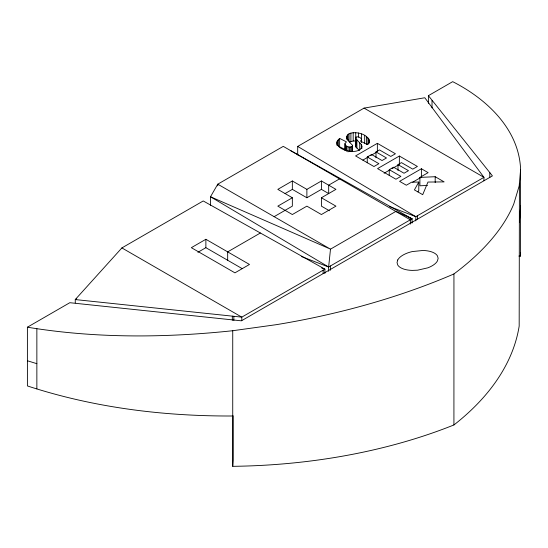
<?xml version="1.0" encoding="UTF-8"?>
<svg xmlns="http://www.w3.org/2000/svg" width="548" height="548" viewBox="0 0 548 548"><rect width="100%" height="100%" fill="white"/><g stroke="black" fill="none" stroke-linecap="round" stroke-linejoin="round"><path stroke-width="0.82" d="M428.392 103.339L428.399 95.674L452.689 81.659C486.151 98.647 518.435 128.492 520.545 168.263L520.6 256.094L518.888 256.074M361.31 141.781L361.509 139.213C360.557 137.192 357.317 135.931 355.494 137.514L355.81 138.685L361.283 144.514L361.838 146.097L361.646 147.515C357.097 156.735 328.581 148.207 339.63 138.391L346.439 141.857L344.911 143.72C345.103 146.891 350.316 148.172 352.426 146.069L352.583 145.336C349.24 142.206 342.849 135.096 350.905 133.109C357.632 131.499 369.571 134.63 369.585 142.912M519.415 183.21L519.175 326.081A340.39 196.52 0 0 1 453.922 424.953A402.246 232.236 0 0 1 238.072 466.238L232.736 466.341L233.133 460.135L233.133 415.761M519.415 222.05L520.6 205.747M520.6 169.695L519.175 185.984L513.777 203.945A337.267 157.454 -8.1 0 1 453.943 273.932L453.922 424.953M328.629 271.267L328.629 267.006L330.492 249.148L395.889 211.391L412.062 218.803L412.062 223.07M359.145 150.33L355.419 146.371L355.494 137.514M369.585 141.233L368.414 143.418L367.153 144.514L360.433 141.062L361.31 140.103M419.898 177.401L428.132 172.647L421.398 168.757L399.602 181.34L406.335 185.231L411.658 182.162L418.782 182.066L414.411 189.896L422.707 194.684L427.967 182.052L444.147 181.895L435.187 176.716L419.898 177.401L419.898 185.793L427.543 185.45M417.987 191.875L418.782 190.457L418.782 182.066M324.889 273.425L324.889 269.164L203.233 200.958L121.889 247.922L75.261 299.564L75.261 302.921M355.494 145.905L355.864 145.549L355.864 137.158M290.529 150.563L412.062 218.803L328.629 267.006L301.489 256.546M297.694 154.947L297.694 146.426L364.057 108.107L424.81 97.756L483.953 177.333L483.953 180.737M232.736 415.994C163.338 416.309 93.496 407.596 27.407 385.936L27.4 327.197L69.815 302.708L241.38 320.827L492.419 175.887L428.399 95.674M76.741 298.708L75.261 299.564L241.784 317.141L324.889 269.164L321.669 268.013M329.403 210.761L321.409 206.144L321.409 197.76L335.945 189.368L321.409 180.977L306.88 189.368L292.344 180.977L277.815 189.368L292.344 197.76L292.344 206.144L274.13 216.666M205.877 239.291L191.341 247.675L234.941 272.849L249.477 264.458L205.877 239.291L205.877 247.682L242.209 268.657M285.076 193.56L292.344 189.368L306.88 197.76L321.409 189.368L328.677 193.56L328.677 185.169L339.575 178.881M376.003 157.797L376.003 151.919L379.463 149.919L390.765 156.447L395.423 153.762L377.367 143.336L355.57 155.92L373.948 166.53L378.887 163.681L367.256 156.968L367.256 162.845M197.883 252.292L205.877 247.682M292.344 197.76L277.815 206.144L292.344 214.535L306.88 206.144L321.409 214.535L335.945 206.144L321.409 197.76M367.256 156.968L371.558 154.488L382.038 160.543L386.484 157.975L376.003 151.919M362.838 160.119L368.646 156.762M370.832 155.502L375.914 152.563M260.375 232.996L227.673 251.875L227.673 260.266M397.992 170.49L397.992 164.619L401.458 162.619L412.76 169.14L417.412 166.455L399.362 156.036L377.565 168.62L395.944 179.23L400.876 176.381L389.251 169.668L389.251 175.538M389.251 169.668L393.546 167.188L404.034 173.237L408.479 170.668L397.992 164.619M384.1 173.237L389.916 169.88M392.094 168.62L399.362 164.427L399.362 156.036M412.678 182.183L420.672 177.566M349.651 142.035L353.179 141.028L355.727 140.966M27.4 327.197C95.208 338.404 164.523 337.958 232.736 330.725L276.35 324.669A399.266 186.402 -8.1 0 0 453.95 273.945M27.4 360.762L36.86 363.687M408.842 217.652L412.062 218.803M389.484 206.514L415.822 216.666L483.953 177.333L364.057 108.107M344.925 149.481L339.63 146.782L339.63 138.391M121.889 247.922L241.784 317.141L241.784 320.553M297.694 146.426L415.822 216.666L415.822 220.926M328.629 267.006L210.501 196.766L217.762 184.183L283.261 146.364L410.329 219.837L410.329 224.098M520.34 252.697L520.6 256.094M489.775 172.586L489.775 177.634M435.187 176.716L435.187 182.594M432.023 100.483L432.023 107.901M421.398 168.757L421.398 177.148M417.59 215.645L417.59 219.056M377.367 143.336L377.367 151.728M369.489 140.151L369.489 142.672M368.948 139.055L368.948 143.247M367.961 137.925L367.961 144.638M366.537 136.767L366.537 144.316M364.673 135.575L364.673 143.124M361.838 146.097L361.838 148.611M361.413 133.945L361.509 142.569M361.283 144.514L361.283 148.707M359.714 142.487L359.714 150.042M358.454 132.972L358.454 137.171M356.878 139.747L356.878 148.138M355.727 132.575L355.81 147.076M355.419 137.98L355.419 146.371M353.179 132.637L353.179 141.028M352.583 145.336L352.583 151.207M352.426 146.069L352.426 151.104M351.809 146.645L351.809 151.673M350.905 133.109L350.905 141.5M350.775 147.015L350.775 151.207M349.46 147.097L349.46 151.289M349.028 133.911L349.028 141.459M348.007 146.843L348.007 151.878M347.925 134.685L347.925 140.555M347.172 135.527L347.172 139.726M346.774 136.445L346.72 139.117M346.562 146.206L346.562 151.241M345.733 145.631L345.733 150.666M345.178 145.028L345.178 150.063M344.911 143.72L344.904 150.262M338.308 139.452L338.308 146.165M337.363 140.562L337.363 145.597M336.801 141.72L336.801 145.076M330.389 265.986L330.389 270.246M323.128 270.185L323.128 273.589M321.409 180.977L321.409 189.368M306.88 189.368L306.88 197.76M292.344 180.977L292.344 189.368M233.852 316.306L233.852 320.512M232.736 330.725L232.736 466.341M232.318 316.148L232.318 320.306M217.762 185.861L217.762 184.183L330.492 249.148L210.501 196.766L210.501 205.288M36.86 328.629L36.86 388.861M397.738 259.964L397.04 262.561L397.738 265.013A21.153 9.878 -8.1 0 0 412.267 270.404L417.59 270.191L427.865 267.821A20.276 9.467 -8.1 0 0 437.441 260.916L438.14 258.327L437.441 255.875A21.153 9.878 -8.1 0 0 422.905 250.477L412.267 251.573A20.283 9.474 -8.1 0 0 397.738 259.964"/></g></svg>
